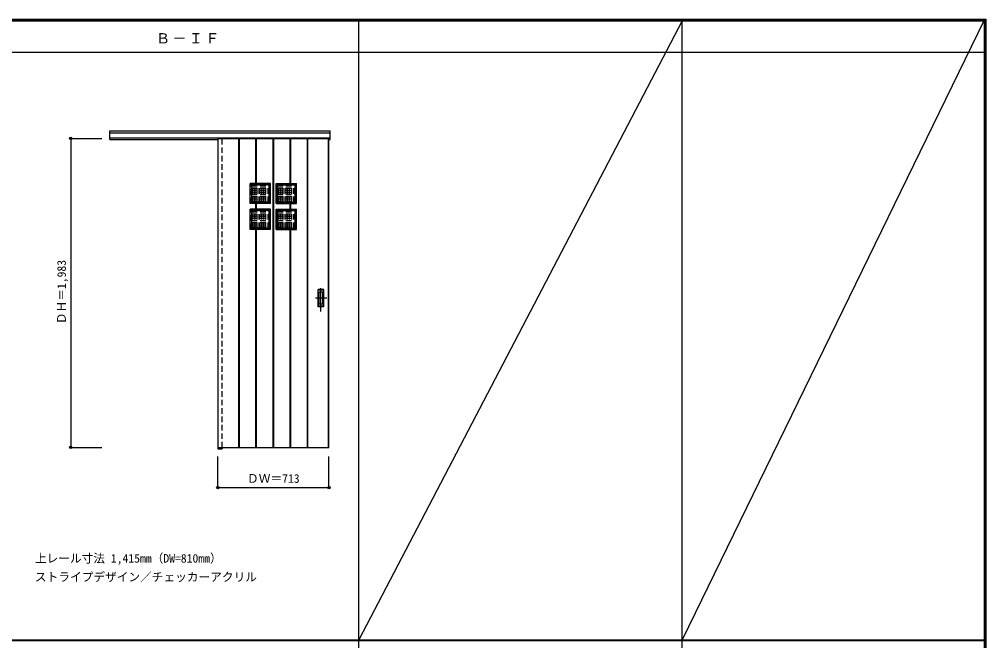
# Model space of a CAD drawing. Units: millimetres, scale not verified. Extents: x -6000 to 5700, y -4307 to 4175.
# Drawn here: x -502 to 5700, y 186 to 4175 of the extents above; entities that cross this region are included whole.
import ezdxf
from ezdxf.enums import TextEntityAlignment as Align

# ---------------------------------------------------------------- set-up
doc = ezdxf.new("R2010")
doc.units = ezdxf.units.MM
doc.header["$LTSCALE"] = 30
doc.header["$PDMODE"] = 32
doc.header["$PDSIZE"] = 15
doc.linetypes.add('CHAIN1', pattern=[8, 5, -1, 1, -1])
doc.linetypes.add('DASHED1', pattern=[1.8, 1.2, -0.6])
for name, color, linetype in [('0-2_扉', 3, 'Continuous'), ('0-4_枠', 3, 'Continuous'), ('0-6_引手', 7, 'Continuous'), ('0-A_文字', 7, 'Continuous'), ('0-B_寸法', 7, 'Continuous'), ('0-C_ハッチ', 4, 'DASHED1'), ('F-1_枠', 6, 'Continuous'), ('F-A_文字', 7, 'Continuous')]:
    doc.layers.add(name, color=color, linetype=linetype)
doc.styles.add('ＭＳ ゴシック', font='')
doc.styles.get('ＭＳ ゴシック').set_extended_font_data('MS Gothic')

msp = doc.modelspace()

# ---------------------------------------------------------------- linework, layer by layer
at = {"layer": '0-2_扉'}
for p, q in [((772, 3410), (1485, 3410)), ((772, 3410), (772, 1427)), ((774, 1427), (774, 3410)), ((906.5, 1427), (906.5, 3410)), ((910.5, 1427), (910.5, 3410)), ((1016.5, 3122), (1016.5, 3410)), ((1020.5, 3122), (1020.5, 3410)), ((1126.5, 1427), (1126.5, 3410)), ((1130.5, 1427), (1130.5, 3410)), ((1236.5, 3122), (1236.5, 3410)), ((1240.5, 3122), (1240.5, 3410)), ((1346.5, 1427), (1346.5, 3410)), ((1350.5, 1427), (1350.5, 3410)), ((1483, 1427), (1483, 3410)), ((1485, 1427), (1485, 3410)), ((980.5, 3122), (989.5, 3113)), ((1110.5, 3122), (980.5, 3122)), ((989.5, 3001), (989.5, 3113)), ((1101.5, 3113), (989.5, 3113)), ((1101.5, 3113), (1110.5, 3122)), ((1101.5, 3001), (1101.5, 3113)), ((1110.5, 2992), (1110.5, 3122)), ((1155.5, 3113), (1146.5, 3122)), ((1146.5, 2992), (1146.5, 3122)), ((1146.5, 3122), (1276.5, 3122)), ((1155.5, 3001), (1155.5, 3113)), ((1155.5, 3113), (1267.5, 3113)), ((1276.5, 3122), (1267.5, 3113)), ((1267.5, 3001), (1267.5, 3113)), ((989.5, 3001), (980.5, 2992)), ((1101.5, 3001), (989.5, 3001)), ((1016.5, 2956), (1016.5, 2992)), ((1020.5, 2956), (1020.5, 2992)), ((1101.5, 3001), (1110.5, 2992)), ((1155.5, 3001), (1146.5, 2992)), ((1155.5, 3001), (1267.5, 3001)), ((1236.5, 2956), (1236.5, 2992)), ((1240.5, 2956), (1240.5, 2992)), ((1267.5, 3001), (1276.5, 2992)), ((980.5, 2956), (989.5, 2947)), ((1110.5, 2956), (980.5, 2956)), ((989.5, 2835), (989.5, 2947)), ((1101.5, 2947), (989.5, 2947)), ((1101.5, 2947), (1110.5, 2956)), ((1101.5, 2835), (1101.5, 2947)), ((1110.5, 2826), (1110.5, 2956)), ((1155.5, 2947), (1146.5, 2956)), ((1146.5, 2826), (1146.5, 2956)), ((1146.5, 2956), (1276.5, 2956)), ((1155.5, 2835), (1155.5, 2947)), ((1155.5, 2947), (1267.5, 2947)), ((1276.5, 2956), (1267.5, 2947)), ((1267.5, 2835), (1267.5, 2947)), ((989.5, 2835), (980.5, 2826)), ((1101.5, 2835), (989.5, 2835)), ((1016.5, 1427), (1016.5, 2826)), ((1020.5, 1427), (1020.5, 2826)), ((1101.5, 2835), (1110.5, 2826)), ((1155.5, 2835), (1146.5, 2826)), ((1155.5, 2835), (1267.5, 2835)), ((1236.5, 1427), (1236.5, 2826)), ((1240.5, 1427), (1240.5, 2826)), ((1267.5, 2835), (1276.5, 2826)), ((772, 1427), (1485, 1427))]:
    msp.add_line(p, q, dxfattribs=at)
at = {"layer": '0-2_扉', "color": 4, "linetype": 'DASHED1'}
msp.add_line((772, 3410), (772, 3406), dxfattribs=at)
at = {"layer": '0-2_扉', "color": 7}
for p, q in [((908.5, 1427), (908.5, 3410)), ((1018.5, 3122), (1018.5, 3410)), ((1128.5, 1427), (1128.5, 3410)), ((1238.5, 3122), (1238.5, 3410)), ((1348.5, 1427), (1348.5, 3410)), ((1018.5, 2956), (1018.5, 2992)), ((1238.5, 2956), (1238.5, 2992)), ((1018.5, 1427), (1018.5, 2826)), ((1238.5, 1427), (1238.5, 2826))]:
    msp.add_line(p, q, dxfattribs=at)
at = {"layer": '0-2_扉', "linetype": 'DASHED1'}
for p, q in [((982.5, 2994), (982.5, 3120)), ((1274.5, 2994), (1274.5, 3120)), ((1108.5, 2994), (982.5, 2994)), ((1148.5, 2994), (1274.5, 2994)), ((982.5, 2828), (982.5, 2954)), ((1274.5, 2828), (1274.5, 2954)), ((1108.5, 2828), (982.5, 2828)), ((1148.5, 2828), (1274.5, 2828))]:
    msp.add_line(p, q, dxfattribs=at)
at = {"layer": '0-2_扉'}
for points in [[(1110.5, 2992), (980.5, 2992), (980.5, 3122)], [(1146.5, 2992), (1276.5, 2992), (1276.5, 3122)], [(1110.5, 2826), (980.5, 2826), (980.5, 2956)], [(1146.5, 2826), (1276.5, 2826), (1276.5, 2956)]]:
    msp.add_lwpolyline(points, dxfattribs=at)
at = {"layer": '0-2_扉', "linetype": 'DASHED1'}
for points in [[(1108.5, 2994), (1108.5, 3120), (982.5, 3120)], [(1148.5, 2994), (1148.5, 3120), (1274.5, 3120)], [(1108.5, 2828), (1108.5, 2954), (982.5, 2954)], [(1148.5, 2828), (1148.5, 2954), (1274.5, 2954)]]:
    msp.add_lwpolyline(points, dxfattribs=at)
at = {"layer": '0-4_枠'}
for p, q in [((78, 3460), (1493, 3460)), ((78, 3403), (78, 3460)), ((78, 3447), (1493, 3447)), ((78, 3415), (1493, 3415)), ((771, 3415), (771, 1418)), ((799, 3410), (799, 3415)), ((1493, 3403), (1493, 3460)), ((78, 3403), (772, 3403)), ((1485, 3403), (1493, 3403)), ((799, 1427), (799, 1418)), ((771, 1418), (799, 1418))]:
    msp.add_line(p, q, dxfattribs=at)
at = {"layer": '0-4_枠', "color": 4, "linetype": 'DASHED1'}
msp.add_line((799, 1427), (799, 3410), dxfattribs=at)
at = {"layer": '0-6_引手'}
for p, q in [((1453, 2439.5), (1415, 2439.5)), ((1415, 2329.5), (1415, 2439.5)), ((1446.5, 2423.5), (1421.5, 2423.5)), ((1421.5, 2345.5), (1421.5, 2423.5)), ((1446.5, 2345.5), (1446.5, 2423.5)), ((1453, 2329.5), (1453, 2439.5)), ((1453, 2329.5), (1415, 2329.5)), ((1446.5, 2345.5), (1421.5, 2345.5))]:
    msp.add_line(p, q, dxfattribs=at)
at = {"layer": '0-6_引手', "linetype": 'DASHED1'}
for p, q in [((1418, 2333.5), (1418, 2435.5)), ((1450, 2333.5), (1418, 2333.5))]:
    msp.add_line(p, q, dxfattribs=at)
at = {"layer": '0-6_引手', "linetype": 'CHAIN1'}
for p, q in [((1434, 2299.27), (1434, 2470.12)), ((1472.07, 2384.5), (1399.56, 2384.5))]:
    msp.add_line(p, q, dxfattribs=at)
at = {"layer": '0-6_引手', "linetype": 'DASHED1'}
msp.add_lwpolyline([(1450, 2333.5), (1450, 2435.5), (1418, 2435.5)], dxfattribs=at)
at = {"layer": '0-B_寸法', "color": 4}
for p, q in [((-172, 3410), (-172, 1427)), ((-172, 3410), (28, 3410)), ((-172, 1427), (28, 1427)), ((1485, 1168), (1485, 1368))]:
    msp.add_line(p, q, dxfattribs=at)
msp.add_lwpolyline([(1485, 1168), (772, 1168), (772, 1368)], dxfattribs=at)
at = {"layer": '0-B_寸法'}
for p in [(-172, 3410), (-172, 1427), (772, 1168), (1485, 1168)]:
    msp.add_point(p, dxfattribs=at)
at = {"layer": '0-C_ハッチ'}
for p, q in [((989.5, 3106.5), (1101.5, 3106.5)), ((989.5, 3105.5), (1101.5, 3105.5)), ((996, 3001), (996, 3113)), ((997, 3001), (997, 3113)), ((1010, 3001), (1010, 3113)), ((1011, 3001), (1011, 3113)), ((1024, 3001), (1024, 3113)), ((1025, 3001), (1025, 3113)), ((1038, 3001), (1038, 3113)), ((1039, 3001), (1039, 3113)), ((1052, 3001), (1052, 3113)), ((1053, 3001), (1053, 3113)), ((1066, 3001), (1066, 3113)), ((1067, 3001), (1067, 3113)), ((1080, 3001), (1080, 3113)), ((1081, 3001), (1081, 3113)), ((1094, 3001), (1094, 3113)), ((1095, 3001), (1095, 3113)), ((1155.5, 3106.5), (1267.5, 3106.5)), ((1155.5, 3105.5), (1267.5, 3105.5)), ((1162, 3001), (1162, 3113)), ((1163, 3001), (1163, 3113)), ((1176, 3001), (1176, 3113)), ((1177, 3001), (1177, 3113)), ((1190, 3001), (1190, 3113)), ((1191, 3001), (1191, 3113)), ((1204, 3001), (1204, 3113)), ((1205, 3001), (1205, 3113)), ((1218, 3001), (1218, 3113)), ((1219, 3001), (1219, 3113)), ((1232, 3001), (1232, 3113)), ((1233, 3001), (1233, 3113)), ((1246, 3001), (1246, 3113)), ((1247, 3001), (1247, 3113)), ((1260, 3001), (1260, 3113)), ((1261, 3001), (1261, 3113)), ((989.5, 3092.5), (1101.5, 3092.5)), ((989.5, 3091.5), (1101.5, 3091.5)), ((989.5, 3078.5), (1101.5, 3078.5)), ((989.5, 3077.5), (1101.5, 3077.5)), ((989.5, 3064.5), (1101.5, 3064.5)), ((989.5, 3063.5), (1101.5, 3063.5)), ((989.5, 3050.5), (1101.5, 3050.5)), ((989.5, 3049.5), (1101.5, 3049.5)), ((1155.5, 3092.5), (1267.5, 3092.5)), ((1155.5, 3091.5), (1267.5, 3091.5)), ((1155.5, 3078.5), (1267.5, 3078.5)), ((1155.5, 3077.5), (1267.5, 3077.5)), ((1155.5, 3064.5), (1267.5, 3064.5)), ((1155.5, 3063.5), (1267.5, 3063.5)), ((1155.5, 3050.5), (1267.5, 3050.5)), ((1155.5, 3049.5), (1267.5, 3049.5)), ((989.5, 3036.5), (1101.5, 3036.5)), ((989.5, 3035.5), (1101.5, 3035.5)), ((989.5, 3022.5), (1101.5, 3022.5)), ((989.5, 3021.5), (1101.5, 3021.5)), ((989.5, 3008.5), (1101.5, 3008.5)), ((989.5, 3007.5), (1101.5, 3007.5)), ((1155.5, 3036.5), (1267.5, 3036.5)), ((1155.5, 3035.5), (1267.5, 3035.5)), ((1155.5, 3022.5), (1267.5, 3022.5)), ((1155.5, 3021.5), (1267.5, 3021.5)), ((1155.5, 3008.5), (1267.5, 3008.5)), ((1155.5, 3007.5), (1267.5, 3007.5)), ((989.5, 2940.5), (1101.5, 2940.5)), ((989.5, 2939.5), (1101.5, 2939.5)), ((989.5, 2926.5), (1101.5, 2926.5)), ((989.5, 2925.5), (1101.5, 2925.5)), ((996, 2835), (996, 2947)), ((997, 2835), (997, 2947)), ((1010, 2835), (1010, 2947)), ((1011, 2835), (1011, 2947)), ((1024, 2835), (1024, 2947)), ((1025, 2835), (1025, 2947)), ((1038, 2835), (1038, 2947)), ((1039, 2835), (1039, 2947)), ((1052, 2835), (1052, 2947)), ((1053, 2835), (1053, 2947)), ((1066, 2835), (1066, 2947)), ((1067, 2835), (1067, 2947)), ((1080, 2835), (1080, 2947)), ((1081, 2835), (1081, 2947)), ((1094, 2835), (1094, 2947)), ((1095, 2835), (1095, 2947)), ((1155.5, 2940.5), (1267.5, 2940.5)), ((1155.5, 2939.5), (1267.5, 2939.5)), ((1155.5, 2926.5), (1267.5, 2926.5)), ((1155.5, 2925.5), (1267.5, 2925.5)), ((1162, 2835), (1162, 2947)), ((1163, 2835), (1163, 2947)), ((1176, 2835), (1176, 2947)), ((1177, 2835), (1177, 2947)), ((1190, 2835), (1190, 2947)), ((1191, 2835), (1191, 2947)), ((1204, 2835), (1204, 2947)), ((1205, 2835), (1205, 2947)), ((1218, 2835), (1218, 2947)), ((1219, 2835), (1219, 2947)), ((1232, 2835), (1232, 2947)), ((1233, 2835), (1233, 2947)), ((1246, 2835), (1246, 2947)), ((1247, 2835), (1247, 2947)), ((1260, 2835), (1260, 2947)), ((1261, 2835), (1261, 2947)), ((989.5, 2912.5), (1101.5, 2912.5)), ((989.5, 2911.5), (1101.5, 2911.5)), ((989.5, 2898.5), (1101.5, 2898.5)), ((989.5, 2897.5), (1101.5, 2897.5)), ((989.5, 2884.5), (1101.5, 2884.5)), ((989.5, 2883.5), (1101.5, 2883.5)), ((989.5, 2870.5), (1101.5, 2870.5)), ((989.5, 2869.5), (1101.5, 2869.5)), ((989.5, 2856.5), (1101.5, 2856.5)), ((989.5, 2855.5), (1101.5, 2855.5)), ((1155.5, 2912.5), (1267.5, 2912.5)), ((1155.5, 2911.5), (1267.5, 2911.5)), ((1155.5, 2898.5), (1267.5, 2898.5)), ((1155.5, 2897.5), (1267.5, 2897.5)), ((1155.5, 2884.5), (1267.5, 2884.5)), ((1155.5, 2883.5), (1267.5, 2883.5)), ((1155.5, 2870.5), (1267.5, 2870.5)), ((1155.5, 2869.5), (1267.5, 2869.5)), ((1155.5, 2856.5), (1267.5, 2856.5)), ((1155.5, 2855.5), (1267.5, 2855.5)), ((989.5, 2842.5), (1101.5, 2842.5)), ((989.5, 2841.5), (1101.5, 2841.5)), ((1155.5, 2842.5), (1267.5, 2842.5)), ((1155.5, 2841.5), (1267.5, 2841.5))]:
    msp.add_line(p, q, dxfattribs=at)
at = {"layer": 'F-1_枠'}
for p, q in [((-6000, 4175), (5700, 4175)), ((-6000, 4170), (5700, 4170)), ((-6000, 4165), (5700, 4165)), ((1678, -3790), (1678, 4175)), ((3752, -3790), (3752, 4175)), ((5690, 4175), (5690, -4205)), ((5695, 4175), (5695, -4205)), ((5700, 4175), (5700, -4205)), ((-6000, 3965), (5700, 3965)), ((-6000, 190.5), (5700, 190.5)), ((-6000, 187.5), (5700, 187.5))]:
    msp.add_line(p, q, dxfattribs=at)
at = {"layer": 'F-A_文字'}
for p, q in [((3752, 4165), (1678, 190.5)), ((5690, 4170), (3752, 190.5))]:
    msp.add_line(p, q, dxfattribs=at)

# ---------------------------------------------------------------- texts
at = {"layer": '0-A_文字', "style": 'ＭＳ ゴシック'}
for s, p in [('上レール寸法 1,415mm（DW=810mm）', (-402, 670.5)), ('ストライプデザイン／チェッカーアクリル', (-402, 550.5))]:
    msp.add_text(s, height=54.99, dxfattribs=at).set_placement(p, align=Align.BOTTOM_LEFT)
at = {"layer": '0-A_文字', "insert": (375.5, 4020), "char_height": 65.98, "attachment_point": 7, "style": 'ＭＳ ゴシック'}
msp.add_mtext('\\T1.17;Ｂ－ＩＦ', dxfattribs=at)
at = {"layer": '0-B_寸法', "style": 'ＭＳ ゴシック'}
msp.add_text('ＤＨ＝1,983', height=54.99, rotation=90, dxfattribs=at).set_placement((-187, 2218.25), align=Align.BOTTOM_LEFT)
msp.add_text('ＤＷ＝713', height=54.99, dxfattribs=at).set_placement((959.75, 1183), align=Align.BOTTOM_LEFT)

doc.saveas('drawing.dxf')
